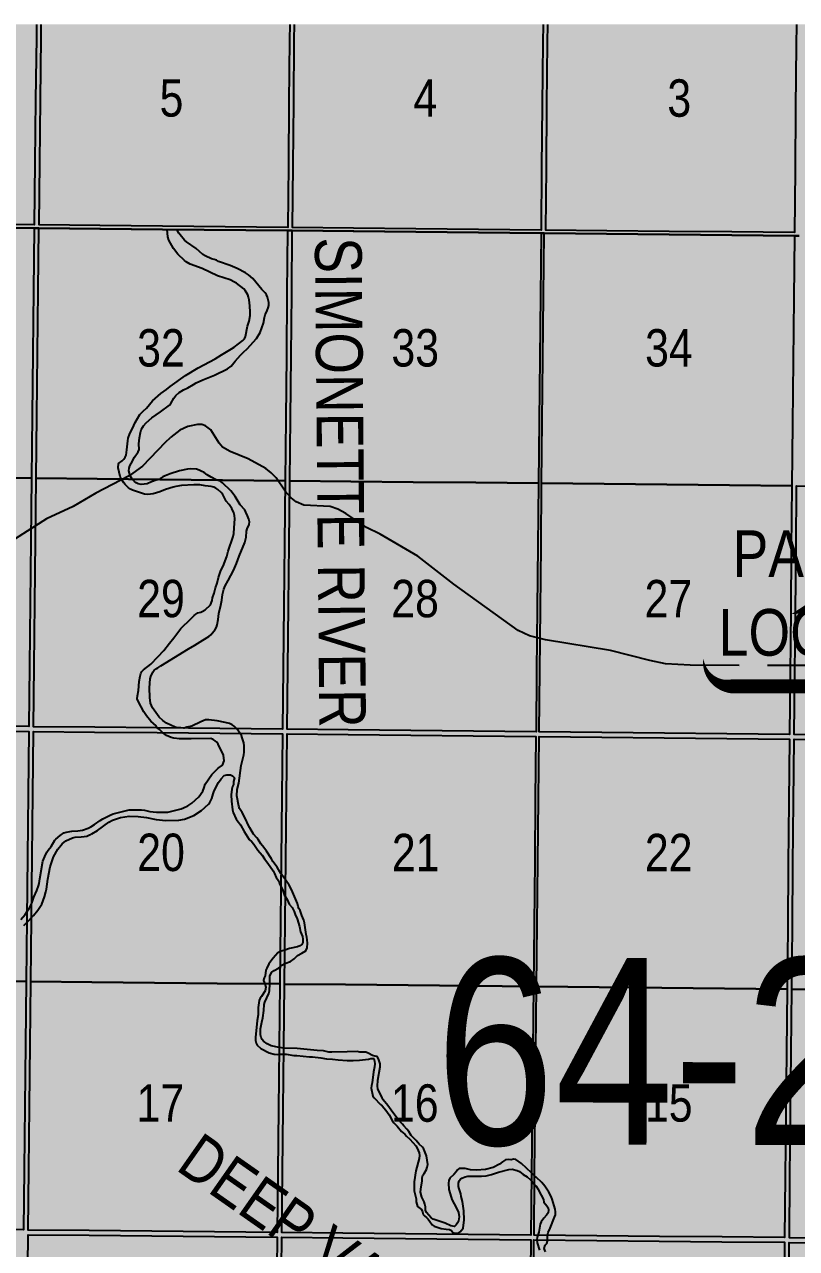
# Model space of a CAD drawing. Extents: x 506959 to 509328, y 6024157 to 6025982.
# Drawn here: x 507671.8 to 507837.1, y 6024633.7 to 6024895.9 of the extents above; entities that cross this region are included whole.
import ezdxf
from ezdxf.enums import TextEntityAlignment as Align

# ---------------------------------------------------------------- set-up
doc = ezdxf.new("R2010")
doc.units = 0
doc.header["$LTSCALE"] = 5
doc.linetypes.add('DASHED2', pattern=[9.525, 6.35, -3.175])
for name, color, linetype in [('CG-NOTES', 7, 'Continuous'), ('Quarters', 8, 'Continuous'), ('RoadSeg', 57, 'DASHED2'), ('T-WATER', 160, 'Continuous'), ('T-WATER-T', 170, 'Continuous'), ('Townships', 57, 'Continuous')]:
    doc.layers.add(name, color=color, linetype=linetype)
doc.layers.add('ROUTE-MAP-BACKGROUND-H', color=7, linetype='Continuous', true_color=0xf0ebff)
doc.styles.add('120', font='ARIALN.TTF', dxfattribs={"height": 13})
doc.styles.add('80', font='ARIALN.TTF', dxfattribs={"height": 10})
doc.styles.add('TXT', font='ARIALN.TTF', dxfattribs={"height": 0.2})

# ---------------------------------------------------------------- blocks, each defined once
blk = doc.blocks.new('*U415')
h = blk.add_hatch(color=255)
edge = h.paths.add_edge_path()
edge.add_line((-26.5, -20), (26.5, -20))
edge.add_arc((26.5, -14), 6, 270, 360)
edge.add_line((32.5, -14), (32.5, 12.5))
edge.add_arc((26.5, 12.5), 6, 0, 90)
edge.add_line((26.5, 18.5), (-26.5, 18.5))
edge.add_arc((-26.5, 12.5), 6, 90, 180)
edge.add_line((-32.5, 12.5), (-32.5, -14))
edge.add_arc((-26.5, -14), 6, 180, 270)
at = {"color": 14, "flags": 128}
blk.add_lwpolyline([(-26.5, -20, 3, 3, 0), (26.5, -20, 3, 3, 0.414214), (32.5, -14, 3, 3, 0), (32.5, 12.5, 3, 0, 0.414214), (26.5, 18.5, 0, 0, 0), (-26.5, 18.5, 0, 0, 0.414214), (-32.5, 12.5, 0, 0, 0), (-32.5, -14, 0, 3, 0.414214)], format="xyseb", close=True, dxfattribs=at)
blk.add_lwpolyline([(-13.67, -4.53, 0, 7.5, 0), (0, 0, 0, 0, 0)], format="xyseb", dxfattribs=at)
at = {"color": 14, "style": '80'}
blk.add_attdef('ENTER_TEXT_001', (-35.99, -5), '', height=10, dxfattribs=at)

msp = doc.modelspace()

# ---------------------------------------------------------------- hatches: boundary and pattern name
at = {"layer": 'ROUTE-MAP-BACKGROUND-H'}
h = msp.add_hatch(color=256, dxfattribs=at)
h.dxf.hatch_style = 1
h.paths.add_polyline_path([(507473.89, 6024895.85), (508096.49, 6024895.85), (508096.49, 6024157.58), (507473.89, 6024157.58)])

# ---------------------------------------------------------------- linework, layer by layer
at = {"layer": 'Quarters'}
for points in [[(507674.34, 6024895.85), (507674.31, 6024893.09), (507674.16, 6024879.7), (507674.02, 6024866.31), (507673.88, 6024852.92), (507660.48, 6024853.06), (507647.09, 6024853.19), (507633.69, 6024853.33), (507620.63, 6024853.46), (507620.78, 6024866.85), (507620.93, 6024880.24), (507621.08, 6024893.63), (507621.1, 6024895.85)], [(507728.58, 6024895.85), (507728.54, 6024892.54), (507728.41, 6024879.15), (507728.27, 6024865.76), (507728.13, 6024852.37), (507714.73, 6024852.51), (507701.34, 6024852.64), (507687.94, 6024852.78), (507674.88, 6024852.91), (507675.03, 6024866.3), (507675.17, 6024879.69), (507675.31, 6024893.08), (507675.34, 6024895.85)], [(507782.82, 6024895.85), (507782.78, 6024891.99), (507782.65, 6024878.6), (507782.51, 6024865.21), (507782.38, 6024851.82), (507768.98, 6024851.96), (507755.59, 6024852.09), (507742.19, 6024852.23), (507729.13, 6024852.36), (507729.27, 6024865.75), (507729.41, 6024879.14), (507729.55, 6024892.53), (507729.58, 6024895.85)], [(507837.06, 6024895.85), (507837.01, 6024891.44), (507836.88, 6024878.05), (507836.76, 6024864.66), (507836.63, 6024851.27), (507823.23, 6024851.41), (507809.84, 6024851.54), (507796.44, 6024851.68), (507783.38, 6024851.81), (507783.52, 6024865.2), (507783.65, 6024878.59), (507783.78, 6024891.98), (507783.82, 6024895.85)]]:
    msp.add_lwpolyline(points, dxfattribs=at)
for points in [[(507673.44, 6024812.07), (507673.3, 6024798.68), (507659.9, 6024798.82), (507646.5, 6024798.95), (507633.1, 6024799.09), (507620.03, 6024799.22), (507620.18, 6024812.62), (507620.33, 6024826.01), (507620.48, 6024839.4), (507620.62, 6024852.79), (507633.68, 6024852.66), (507647.08, 6024852.52), (507660.48, 6024852.39), (507673.87, 6024852.25), (507673.73, 6024838.86), (507673.58, 6024825.47), (507673.44, 6024812.07)], [(507727.7, 6024811.52), (507727.56, 6024798.13), (507714.16, 6024798.27), (507700.76, 6024798.4), (507687.36, 6024798.54), (507674.3, 6024798.67), (507674.44, 6024812.06), (507674.59, 6024825.46), (507674.73, 6024838.85), (507674.87, 6024852.24), (507687.94, 6024852.11), (507701.33, 6024851.97), (507714.73, 6024851.84), (507728.12, 6024851.7), (507727.98, 6024838.31), (507727.84, 6024824.91), (507727.7, 6024811.52)], [(507781.97, 6024810.97), (507781.83, 6024797.58), (507768.43, 6024797.72), (507755.03, 6024797.85), (507741.63, 6024797.99), (507728.57, 6024798.12), (507728.71, 6024811.51), (507728.85, 6024824.9), (507728.99, 6024838.3), (507729.12, 6024851.69), (507742.18, 6024851.56), (507755.58, 6024851.42), (507768.98, 6024851.29), (507782.37, 6024851.15), (507782.24, 6024837.76), (507782.1, 6024824.37), (507781.97, 6024810.97)], [(507836.23, 6024810.42), (507836.1, 6024797.03), (507822.7, 6024797.17), (507809.3, 6024797.3), (507795.9, 6024797.44), (507782.5, 6024797.58), (507782.63, 6024810.97), (507782.77, 6024824.36), (507782.9, 6024837.75), (507783.04, 6024851.15), (507796.43, 6024851.01), (507809.83, 6024850.87), (507823.23, 6024850.74), (507836.62, 6024850.6), (507836.49, 6024837.21), (507836.36, 6024823.82), (507836.23, 6024810.42)], [(507672.86, 6024758.51), (507672.72, 6024745.45), (507659.32, 6024745.58), (507645.92, 6024745.72), (507632.51, 6024745.86), (507619.44, 6024745.99), (507619.59, 6024759.05), (507619.74, 6024772.44), (507619.88, 6024785.83), (507620.03, 6024799.22), (507633.1, 6024799.09), (507646.5, 6024798.95), (507659.9, 6024798.82), (507673.3, 6024798.68), (507673.15, 6024785.29), (507673.01, 6024771.9), (507672.86, 6024758.51)], [(507727.15, 6024757.96), (507727.01, 6024744.9), (507713.61, 6024745.03), (507700.2, 6024745.17), (507686.8, 6024745.31), (507673.73, 6024745.44), (507673.87, 6024758.49), (507674.01, 6024771.89), (507674.16, 6024785.28), (507674.3, 6024798.67), (507687.36, 6024798.54), (507700.76, 6024798.4), (507714.16, 6024798.27), (507727.56, 6024798.13), (507727.42, 6024784.74), (507727.28, 6024771.35), (507727.15, 6024757.96)], [(507781.43, 6024757.41), (507781.3, 6024744.35), (507767.89, 6024744.49), (507754.49, 6024744.62), (507741.08, 6024744.76), (507728.01, 6024744.89), (507728.15, 6024757.95), (507728.29, 6024771.34), (507728.43, 6024784.73), (507728.57, 6024798.12), (507741.63, 6024797.99), (507755.03, 6024797.85), (507768.43, 6024797.72), (507781.83, 6024797.58), (507781.7, 6024784.19), (507781.56, 6024770.8), (507781.43, 6024757.41)], [(507835.71, 6024756.86), (507835.59, 6024743.8), (507822.18, 6024743.94), (507808.78, 6024744.07), (507795.37, 6024744.21), (507781.96, 6024744.34), (507782.1, 6024757.4), (507782.23, 6024770.79), (507782.37, 6024784.18), (507782.5, 6024797.58), (507795.9, 6024797.44), (507809.3, 6024797.3), (507822.7, 6024797.17), (507836.1, 6024797.03), (507835.97, 6024783.64), (507835.84, 6024770.25), (507835.71, 6024756.86)], [(507890, 6024756.31), (507889.88, 6024743.26), (507876.47, 6024743.39), (507863.07, 6024743.53), (507849.66, 6024743.66), (507836.59, 6024743.79), (507836.72, 6024756.85), (507836.85, 6024770.24), (507836.98, 6024783.63), (507837.11, 6024797.02), (507850.17, 6024796.89), (507863.57, 6024796.75), (507876.97, 6024796.62), (507890.37, 6024796.49), (507890.25, 6024783.09), (507890.12, 6024769.7), (507890, 6024756.31)], [(507672.28, 6024704.27), (507672.14, 6024690.88), (507658.73, 6024691.01), (507645.32, 6024691.15), (507631.91, 6024691.29), (507618.84, 6024691.42), (507618.99, 6024704.81), (507619.14, 6024718.2), (507619.28, 6024731.59), (507619.43, 6024744.99), (507632.5, 6024744.85), (507645.91, 6024744.72), (507659.31, 6024744.58), (507672.71, 6024744.44), (507672.57, 6024731.05), (507672.43, 6024717.66), (507672.28, 6024704.27)], [(507726.58, 6024703.72), (507726.44, 6024690.33), (507713.03, 6024690.46), (507699.63, 6024690.6), (507686.22, 6024690.73), (507673.14, 6024690.87), (507673.29, 6024704.26), (507673.43, 6024717.65), (507673.57, 6024731.04), (507673.72, 6024744.43), (507686.79, 6024744.3), (507700.19, 6024744.17), (507713.6, 6024744.03), (507727, 6024743.89), (507726.86, 6024730.5), (507726.72, 6024717.11), (507726.58, 6024703.72)], [(507780.88, 6024703.17), (507780.75, 6024689.78), (507767.34, 6024689.92), (507753.93, 6024690.05), (507740.52, 6024690.19), (507727.45, 6024690.32), (507727.59, 6024703.71), (507727.73, 6024717.1), (507727.86, 6024730.49), (507728, 6024743.88), (507741.07, 6024743.75), (507754.48, 6024743.62), (507767.88, 6024743.48), (507781.29, 6024743.35), (507781.15, 6024729.96), (507781.02, 6024716.56), (507780.88, 6024703.17)], [(507835.19, 6024702.62), (507835.06, 6024689.23), (507821.65, 6024689.37), (507808.24, 6024689.5), (507794.83, 6024689.64), (507781.42, 6024689.77), (507781.55, 6024703.17), (507781.69, 6024716.56), (507781.82, 6024729.95), (507781.95, 6024743.34), (507795.36, 6024743.2), (507808.77, 6024743.07), (507822.17, 6024742.93), (507835.58, 6024742.8), (507835.45, 6024729.41), (507835.32, 6024716.02), (507835.19, 6024702.62)], [(507889.49, 6024702.08), (507889.37, 6024688.69), (507875.96, 6024688.82), (507862.55, 6024688.96), (507849.14, 6024689.09), (507836.06, 6024689.22), (507836.19, 6024702.61), (507836.32, 6024716.01), (507836.45, 6024729.4), (507836.58, 6024742.79), (507849.65, 6024742.66), (507863.06, 6024742.52), (507876.46, 6024742.39), (507889.87, 6024742.25), (507889.74, 6024728.86), (507889.62, 6024715.47), (507889.49, 6024702.08)], [(507671.71, 6024650.7), (507671.57, 6024637.64), (507658.16, 6024637.78), (507644.74, 6024637.92), (507631.33, 6024638.05), (507618.25, 6024638.19), (507618.4, 6024651.24), (507618.54, 6024664.64), (507618.69, 6024678.03), (507618.84, 6024691.42), (507631.91, 6024691.29), (507645.32, 6024691.15), (507658.73, 6024691.01), (507672.14, 6024690.88), (507672, 6024677.48), (507671.85, 6024664.09), (507671.71, 6024650.7)], [(507726.03, 6024650.15), (507725.89, 6024637.09), (507712.48, 6024637.23), (507699.06, 6024637.36), (507685.65, 6024637.5), (507672.57, 6024637.63), (507672.71, 6024650.69), (507672.86, 6024664.08), (507673, 6024677.47), (507673.14, 6024690.87), (507686.22, 6024690.73), (507699.63, 6024690.6), (507713.03, 6024690.46), (507726.44, 6024690.33), (507726.3, 6024676.94), (507726.16, 6024663.54), (507726.03, 6024650.15)], [(507780.34, 6024649.61), (507780.21, 6024636.55), (507766.8, 6024636.68), (507753.39, 6024636.82), (507739.97, 6024636.95), (507726.89, 6024637.08), (507727.03, 6024650.14), (507727.17, 6024663.53), (507727.31, 6024676.93), (507727.45, 6024690.32), (507740.52, 6024690.19), (507753.93, 6024690.05), (507767.34, 6024689.92), (507780.75, 6024689.78), (507780.61, 6024676.39), (507780.48, 6024663), (507780.34, 6024649.61)], [(507834.67, 6024649.06), (507834.54, 6024636), (507821.13, 6024636.14), (507807.71, 6024636.27), (507794.3, 6024636.41), (507780.88, 6024636.54), (507781.01, 6024649.6), (507781.15, 6024662.99), (507781.28, 6024676.38), (507781.42, 6024689.77), (507794.83, 6024689.64), (507808.24, 6024689.5), (507821.65, 6024689.37), (507835.06, 6024689.23), (507834.93, 6024675.84), (507834.8, 6024662.45), (507834.67, 6024649.06)], [(507889, 6024648.51), (507888.88, 6024635.46), (507875.46, 6024635.59), (507862.04, 6024635.73), (507848.63, 6024635.86), (507835.55, 6024635.99), (507835.67, 6024649.05), (507835.8, 6024662.44), (507835.93, 6024675.83), (507836.06, 6024689.22), (507849.14, 6024689.09), (507862.55, 6024688.96), (507875.96, 6024688.82), (507889.37, 6024688.69), (507889.25, 6024675.3), (507889.12, 6024661.9), (507889, 6024648.51)], [(507725.46, 6024595.92), (507725.32, 6024582.52), (507711.91, 6024582.66), (507698.49, 6024582.79), (507685.07, 6024582.93), (507671.99, 6024583.06), (507672.13, 6024596.45), (507672.27, 6024609.84), (507672.42, 6024623.24), (507672.56, 6024636.63), (507685.64, 6024636.5), (507699.05, 6024636.36), (507712.47, 6024636.23), (507725.88, 6024636.09), (507725.74, 6024622.7), (507725.6, 6024609.31), (507725.46, 6024595.92)], [(507779.8, 6024595.37), (507779.66, 6024581.98), (507766.24, 6024582.11), (507752.83, 6024582.25), (507739.41, 6024582.38), (507726.33, 6024582.51), (507726.47, 6024595.91), (507726.61, 6024609.3), (507726.74, 6024622.69), (507726.88, 6024636.08), (507739.96, 6024635.95), (507753.38, 6024635.81), (507766.79, 6024635.68), (507780.2, 6024635.55), (507780.07, 6024622.15), (507779.93, 6024608.76), (507779.8, 6024595.37)], [(507834.15, 6024594.83), (507834.02, 6024581.43), (507820.59, 6024581.57), (507807.17, 6024581.7), (507793.75, 6024581.84), (507780.33, 6024581.97), (507780.47, 6024595.36), (507780.6, 6024608.76), (507780.74, 6024622.15), (507780.87, 6024635.54), (507794.29, 6024635.4), (507807.7, 6024635.27), (507821.12, 6024635.13), (507834.53, 6024635), (507834.4, 6024621.61), (507834.27, 6024608.22), (507834.15, 6024594.83)], [(507888.49, 6024594.28), (507888.37, 6024580.89), (507874.95, 6024581.02), (507861.53, 6024581.16), (507848.11, 6024581.29), (507835.02, 6024581.42), (507835.15, 6024594.82), (507835.28, 6024608.21), (507835.41, 6024621.6), (507835.54, 6024634.99), (507848.62, 6024634.86), (507862.03, 6024634.72), (507875.45, 6024634.59), (507888.87, 6024634.45), (507888.74, 6024621.06), (507888.62, 6024607.67), (507888.49, 6024594.28)]]:
    msp.add_lwpolyline(points, close=True, dxfattribs=at)
at = {"layer": 'RoadSeg'}
msp.add_line((507701.88, 6024806.31), (507703.11, 6024807.44), dxfattribs=at)
for points in [[(507862.62, 6024758.53), (507824.79, 6024758.52), (507814.3, 6024758.62), (507809.04, 6024758.92), (507805.67, 6024759.62), (507797.22, 6024761.76), (507783.36, 6024764.02), (507779.93, 6024764.92), (507777.5, 6024766.02), (507763.68, 6024775.97), (507755.99, 6024781.97), (507747.9, 6024786.7), (507744.97, 6024788.13), (507740.57, 6024791.13), (507738.87, 6024792.02), (507737.24, 6024792.59), (507731.58, 6024792.92), (507729.95, 6024793.62), (507728.88, 6024794.49), (507727.59, 6024795.92), (507725.65, 6024798.72), (507724.62, 6024799.85), (507723.46, 6024800.72), (507719.69, 6024802.85), (507715.8, 6024804.41), (507714.17, 6024805.35), (507713.43, 6024806.18), (507711.7, 6024809.01), (507710.54, 6024809.91), (507709.77, 6024810.14), (507708.84, 6024810.17), (507706.74, 6024809.71), (507705.01, 6024808.94), (507703.11, 6024807.44)], [(507701.88, 6024806.31), (507697.02, 6024801.28), (507694.19, 6024799.18), (507687.03, 6024795.49), (507682.2, 6024792.59), (507676.47, 6024789.96), (507666.35, 6024783.53)]]:
    msp.add_lwpolyline(points, dxfattribs=at)
at = {"layer": 'T-WATER', "linetype": 'Continuous'}
for points in [[(507670.98, 6024704.11), (507671.94, 6024705.21), (507672.3, 6024705.77), (507672.74, 6024706.5), (507673.32, 6024707.63), (507673.75, 6024708.94), (507674.39, 6024710.36), (507674.77, 6024711.36), (507674.93, 6024711.87), (507675.06, 6024712.83), (507675.71, 6024716.62), (507675.89, 6024717.15), (507676.12, 6024717.62), (507676.57, 6024718.6), (507676.83, 6024719.01), (507677.46, 6024719.79), (507678.26, 6024721.11), (507678.45, 6024721.33), (507679.4, 6024722.14), (507680.21, 6024722.68), (507680.68, 6024722.88), (507681.89, 6024723.08), (507683.2, 6024723.14), (507684.22, 6024723.28), (507685.43, 6024723.69), (507685.97, 6024723.96), (507686.76, 6024724.47), (507687.95, 6024725.36), (507688.57, 6024725.72), (507690.23, 6024726.58), (507690.74, 6024726.8), (507694.16, 6024727.6), (507695.49, 6024727.66), (507696.83, 6024727.65), (507697.46, 6024727.56), (507698.58, 6024727.31), (507700.01, 6024727.13), (507702.45, 6024727.16), (507705.29, 6024727.86), (507705.81, 6024728.04), (507706.75, 6024728.49), (507707.64, 6024729.03), (507709.08, 6024730.41), (507709.94, 6024731.63), (507710.24, 6024732.39), (507710.49, 6024733.1), (507711.9, 6024735.19), (507712.23, 6024735.59), (507713.27, 6024736.58), (507714.15, 6024737.23), (507714.55, 6024738.1), (507714.4, 6024739.35), (507713.23, 6024741.68), (507712.94, 6024742.11), (507712.6, 6024742.44), (507712.16, 6024742.7), (507711.68, 6024742.9), (507707.44, 6024742.85), (507704.94, 6024742.82), (507703.75, 6024743), (507703.18, 6024743.13), (507702.18, 6024743.54), (507701.41, 6024744.15), (507700.71, 6024744.87), (507700.2, 6024745.17), (507699.99, 6024745.61), (507698.86, 6024746.62), (507697.89, 6024747.8), (507697.33, 6024748.6), (507696.09, 6024750.91), (507695.9, 6024751.44), (507695.96, 6024752.06), (507696.18, 6024753.22), (507696.33, 6024755.12), (507696.54, 6024756.3), (507696.69, 6024756.84), (507696.91, 6024757.28), (507697.22, 6024757.63), (507698.81, 6024758.87), (507700.36, 6024760.38), (507701.61, 6024761.73), (507702.79, 6024763.34), (507703.77, 6024764.45), (507705.27, 6024766.44), (507705.93, 6024767.21), (507706.69, 6024767.83), (507708.07, 6024769.25), (507708.47, 6024769.55), (507708.92, 6024769.82), (507709.51, 6024769.95), (507709.85, 6024770.1), (507710.44, 6024770.44), (507711.59, 6024771.51), (507711.95, 6024772.44), (507712.03, 6024773.02), (507712.38, 6024774.07), (507712.66, 6024775.21), (507713.02, 6024776.18), (507713.03, 6024776.22), (507713.33, 6024777.4), (507713.85, 6024778.89), (507714.29, 6024779.85), (507715.07, 6024781.93), (507715.37, 6024783.04), (507716.48, 6024786.18), (507716.59, 6024786.79), (507716.7, 6024788.05), (507716.78, 6024790), (507716.74, 6024790.71), (507716.63, 6024791.26), (507716.18, 6024792.17), (507715.62, 6024793), (507714.96, 6024793.75), (507714.22, 6024795.16), (507713.91, 6024795.58), (507713.2, 6024796.25), (507712.77, 6024796.52), (507712.29, 6024796.75), (507711.76, 6024796.91), (507710.48, 6024797.01), (507709.34, 6024797.24), (507708.01, 6024797.22), (507705.38, 6024797.08), (507704.17, 6024796.9), (507703.62, 6024796.75), (507702, 6024796.23), (507700.74, 6024795.72), (507699.34, 6024795.33), (507698.78, 6024795.23), (507698.13, 6024795.2), (507697.5, 6024795.27), (507696.62, 6024795.5), (507694.92, 6024796.1), (507694.46, 6024796.32), (507694.04, 6024796.62), (507693.34, 6024797.31), (507693.02, 6024797.7), (507692.52, 6024798.49), (507692.26, 6024799.03), (507691.8, 6024800.86), (507691.89, 6024801.84), (507692.71, 6024802.4), (507693.03, 6024802.76), (507693.32, 6024803.18), (507693.54, 6024803.63), (507693.7, 6024804.71), (507693.88, 6024806.69), (507694, 6024807.24), (507694.34, 6024808.26), (507694.87, 6024809.33), (507695.49, 6024810.57), (507696.5, 6024812.32), (507697.16, 6024813.03), (507697.88, 6024813.67), (507699.15, 6024815.21), (507700.96, 6024816.81), (507702.21, 6024817.67), (507702.94, 6024818.28), (507706.26, 6024820.69), (507708.95, 6024822.28), (507712.58, 6024824.24), (507713.93, 6024825.06), (507716.13, 6024826.36), (507716.69, 6024826.76), (507718.56, 6024828.17), (507718.89, 6024828.55), (507719.07, 6024829.03), (507719.55, 6024831.24), (507719.87, 6024832.33), (507720.07, 6024833.54), (507720.09, 6024834.21), (507720.03, 6024835.61), (507719.88, 6024836.88), (507719.76, 6024837.47), (507719.58, 6024837.94), (507719.04, 6024838.85), (507718.71, 6024839.21), (507717.17, 6024840.45), (507716.74, 6024840.69), (507715.78, 6024841.14), (507713.07, 6024842), (507709.82, 6024843.57), (507707.27, 6024844.49), (507706.4, 6024845.01), (507706.01, 6024845.32), (507704.62, 6024846.68), (507703.68, 6024847.85), (507702.68, 6024849.69), (507702.5, 6024850.34), (507702.3, 6024851.96)], [(507700.34, 6024758.07), (507700.95, 6024758.45), (507706.87, 6024762.15), (507708.24, 6024762.91), (507709.96, 6024763.96), (507711.28, 6024764.79), (507711.68, 6024765.11), (507712.35, 6024765.87), (507712.63, 6024766.28), (507712.87, 6024766.76), (507713.04, 6024767.29), (507713.27, 6024768.41), (507713.35, 6024769.03), (507713.37, 6024769.71), (507713.79, 6024771.48), (507714.01, 6024772.53), (507714.16, 6024773.78), (507714.45, 6024774.91), (507714.76, 6024775.65), (507715.35, 6024776.75), (507716.56, 6024778.93), (507717.2, 6024780.42), (507717.71, 6024782), (507718.93, 6024784.93), (507719.09, 6024785.47), (507719.22, 6024786.02), (507719.29, 6024787.29), (507719.45, 6024787.84), (507719.87, 6024788.76), (507719.93, 6024789.35), (507719.8, 6024789.9), (507719.51, 6024790.6), (507719.19, 6024791.4), (507718.93, 6024791.86), (507717.96, 6024792.99), (507716.89, 6024794.73), (507715.98, 6024795.95), (507714.14, 6024797.71), (507713.73, 6024798.01), (507712.96, 6024798.28), (507712.68, 6024798.38), (507711.75, 6024798.87), (507710.89, 6024799.41), (507710.27, 6024799.86), (507709.63, 6024800.21), (507709.14, 6024800.42), (507708.61, 6024800.57), (507707.36, 6024800.65), (507706.69, 6024800.62), (507704.99, 6024800.27), (507702.95, 6024799.61), (507701.86, 6024799.19), (507701.39, 6024798.96), (507700.94, 6024798.71), (507700.76, 6024798.4), (507699.94, 6024798.28), (507698.95, 6024797.9), (507698.03, 6024797.47), (507697.42, 6024797.37), (507696.74, 6024797.35), (507696.14, 6024797.43), (507695.69, 6024797.66), (507695.33, 6024797.96), (507694.86, 6024798.46), (507694.41, 6024799.15), (507694.1, 6024800.22), (507694.18, 6024800.84), (507694.36, 6024801.34), (507694.65, 6024801.84), (507695.33, 6024803.14), (507696.13, 6024804.35), (507696.36, 6024804.81), (507696.28, 6024806.03), (507696.41, 6024807.28), (507696.64, 6024808.44), (507696.79, 6024809), (507697.01, 6024809.52), (507697.27, 6024809.91), (507697.86, 6024810.56), (507699.05, 6024811.61), (507700.92, 6024812.89), (507702.79, 6024814.29), (507703.1, 6024814.68), (507703.72, 6024815.78), (507704.2, 6024816.36), (507704.91, 6024817.06), (507705.8, 6024817.58), (507706.75, 6024818.01), (507707.99, 6024818.75), (507708.55, 6024819.09), (507709.96, 6024819.76), (507712.43, 6024820.73), (507715.22, 6024822.08), (507716.01, 6024822.68), (507716.86, 6024823.72), (507718.05, 6024825.01), (507718.68, 6024825.69), (507719.42, 6024826.36), (507721.46, 6024828.56), (507722.21, 6024829.89), (507722.61, 6024830.87), (507722.93, 6024831.86), (507723.16, 6024833.1), (507723.32, 6024833.68), (507723.76, 6024834.62), (507723.96, 6024835.19), (507724.07, 6024835.68), (507724.08, 6024836.31), (507723.82, 6024837.48), (507723.58, 6024837.97), (507723.3, 6024838.38), (507722.59, 6024839.11), (507720.69, 6024841.43), (507719.77, 6024842.2), (507719.08, 6024842.63), (507717.28, 6024843.61), (507715.81, 6024844.21), (507713.3, 6024845.11), (507712.88, 6024845.37), (507712.37, 6024845.53), (507711.8, 6024845.63), (507710.46, 6024846.3), (507709.98, 6024846.57), (507708.51, 6024847.87), (507706.46, 6024849.31), (507706.07, 6024849.65), (507705.11, 6024850.77), (507704.83, 6024851.16), (507704.39, 6024851.94)], [(507783.36, 6024632.97), (507783.05, 6024633.7), (507783.26, 6024634.41), (507783.63, 6024634.73), (507783.78, 6024635.24), (507783.78, 6024635.51), (507783.79, 6024636.51), (507783.88, 6024637.1), (507784.31, 6024638.04), (507785.29, 6024640.42), (507785.45, 6024640.92), (507785.49, 6024641.51), (507785.37, 6024642.1), (507784.73, 6024644.25), (507784.53, 6024644.78), (507784.04, 6024645.77), (507783.19, 6024647.01), (507782.58, 6024647.81), (507781.34, 6024648.92), (507781.01, 6024649.24), (507780.35, 6024649.86), (507778.21, 6024651.9), (507776.98, 6024652.74), (507776.48, 6024652.8), (507775.95, 6024652.66), (507775.35, 6024652.75), (507774.77, 6024652.66), (507774.12, 6024652.21), (507773.48, 6024651.77), (507772.11, 6024651.06), (507770.48, 6024650.59), (507768.54, 6024650.48), (507767.25, 6024650.56), (507766.11, 6024650.78), (507765.52, 6024650.84), (507765.12, 6024650.83), (507764.85, 6024650.83), (507764.47, 6024650.52), (507764.23, 6024650.09), (507763.69, 6024649.54), (507762.87, 6024648.71), (507762.65, 6024648.26), (507762.58, 6024647.67), (507762.65, 6024646.32), (507763.11, 6024644.7), (507763.31, 6024644.2), (507763.75, 6024643.22), (507764.51, 6024641.88), (507764.72, 6024641.39), (507764.86, 6024640.49), (507764.73, 6024639.59), (507764.51, 6024639.14), (507764.23, 6024638.73), (507763.87, 6024638.41), (507763.05, 6024638.54), (507761.84, 6024639.12), (507759.27, 6024639.98), (507758.84, 6024640.25), (507757.85, 6024641.41), (507757.64, 6024641.91), (507757.61, 6024642.58), (507757.5, 6024643.18), (507757.33, 6024643.69), (507757.18, 6024643.97), (507756.88, 6024644.65), (507756.58, 6024645.77), (507756.61, 6024646.39), (507756.9, 6024648.15), (507756.92, 6024648.8), (507757.04, 6024649.39), (507757.34, 6024649.75), (507757.83, 6024650.61), (507758.02, 6024651.09), (507758.11, 6024651.67), (507757.87, 6024653.49), (507757.6, 6024654.25), (507757.3, 6024654.97), (507757.01, 6024655.37), (507756.31, 6024656.05), (507755.65, 6024656.84), (507754.92, 6024657.51), (507754.6, 6024657.88), (507754.04, 6024658.75), (507753.61, 6024659.27), (507753.02, 6024659.94), (507752.74, 6024660.34), (507751.71, 6024661.41), (507750.28, 6024663.3), (507749.6, 6024664.29), (507748.58, 6024665.51), (507748.33, 6024665.93), (507747.45, 6024667.87), (507747.38, 6024668.48), (507747.42, 6024669.74), (507747.92, 6024672.58), (507747.9, 6024673.25), (507747.55, 6024674.32), (507747.32, 6024674.78), (507746.8, 6024674.85), (507746.27, 6024675.03), (507745.37, 6024675.53), (507744.89, 6024675.7), (507743.57, 6024675.75), (507743.04, 6024675.89), (507740.89, 6024675.81), (507737.57, 6024675.71), (507736.94, 6024675.75), (507735.82, 6024676.04), (507734.43, 6024676.08), (507730.19, 6024676.54), (507727.3, 6024676.62), (507726.3, 6024676.73), (507724.62, 6024677.05), (507723.71, 6024677.48), (507722.96, 6024678.06), (507722.67, 6024678.43), (507722.43, 6024678.88), (507722.28, 6024679.43), (507722.32, 6024680.7), (507722.57, 6024682.12), (507722.8, 6024683.08), (507723.05, 6024684.65), (507723.09, 6024685.93), (507723.25, 6024686.44), (507724.08, 6024688.32), (507724.23, 6024688.85), (507724.32, 6024690.35), (507724.32, 6024692.05), (507724.77, 6024692.88), (507725.24, 6024693.24), (507726.15, 6024693.72), (507726.48, 6024693.96), (507726.86, 6024694.34), (507727.49, 6024694.7), (507728.74, 6024695.18), (507729.55, 6024695.75), (507730.21, 6024696.45), (507731.15, 6024696.91), (507732.01, 6024697.43), (507732.32, 6024698.1), (507732.35, 6024699.1), (507732.31, 6024699.76), (507732.22, 6024700.38), (507732.07, 6024700.93), (507731.71, 6024703.4), (507731.56, 6024703.97), (507731.14, 6024704.98), (507730.82, 6024706.07), (507730.55, 6024706.48), (507730.35, 6024706.96), (507730.2, 6024707.58), (507730.05, 6024708.1), (507728.94, 6024710.59), (507728.42, 6024711.52), (507727.68, 6024712.64), (507726.69, 6024714), (507726.45, 6024714.36), (507726.14, 6024714.84), (507725.9, 6024715.34), (507724.96, 6024716.57), (507724.63, 6024717.13), (507723.61, 6024718.8), (507723.01, 6024719.6), (507722.35, 6024720.38), (507721.8, 6024721.27), (507721.49, 6024721.67), (507720.82, 6024722.43), (507720.02, 6024723.81), (507719.71, 6024724.26), (507719.07, 6024725.69), (507718.35, 6024727.06), (507718.07, 6024727.46), (507717.84, 6024727.91), (507717.65, 6024728.42), (507717.23, 6024730.6), (507717.3, 6024732.01), (507717.68, 6024733.38), (507718.15, 6024737.12), (507718.75, 6024739.38), (507718.83, 6024740.01), (507718.82, 6024741.34), (507718.75, 6024741.96), (507718.41, 6024743.06), (507718.21, 6024743.54), (507717.95, 6024743.99), (507717.22, 6024745), (507716.69, 6024745.53), (507716.25, 6024745.82), (507715.65, 6024746.1), (507714.72, 6024746.36), (507713.03, 6024746.68), (507711.21, 6024746.91), (507710.55, 6024746.88), (507709.54, 6024746.49), (507707.64, 6024745.59), (507706.52, 6024745.32), (507705.99, 6024745.11), (507705.83, 6024745.13), (507705.26, 6024745.2), (507704.61, 6024745.2), (507704.05, 6024745.32), (507703.08, 6024745.75), (507702.18, 6024746.22), (507701.38, 6024746.78), (507700.64, 6024747.46), (507700.24, 6024748), (507700.23, 6024748.01), (507699.15, 6024749.49), (507698.76, 6024750.49), (507698.59, 6024751.7), (507698.55, 6024753.76), (507698.66, 6024755.7), (507698.81, 6024756.22), (507699.27, 6024757.15), (507699.54, 6024757.53), (507699.94, 6024757.85), (507700.34, 6024758.07)], [(507671.61, 6024702.89), (507672.28, 6024703.53), (507672.7, 6024703.91), (507673.29, 6024704.57), (507673.72, 6024705.02), (507674.63, 6024706.17), (507675.22, 6024707.02), (507675.47, 6024707.46), (507676.05, 6024709), (507676.37, 6024710.05), (507676.5, 6024710.62), (507676.77, 6024712.77), (507677.28, 6024715.4), (507677.76, 6024716.93), (507678.02, 6024717.6), (507678.92, 6024719.21), (507679.83, 6024720.32), (507680.65, 6024720.97), (507682.03, 6024721.63), (507682.59, 6024721.75), (507683.89, 6024721.84), (507684.57, 6024721.9), (507685.12, 6024722.03), (507685.69, 6024722.26), (507685.96, 6024722.37), (507686.22, 6024722.52), (507687.44, 6024723.2), (507689.83, 6024724.98), (507690.62, 6024725.41), (507691.24, 6024725.66), (507692.32, 6024725.98), (507694.16, 6024726.28), (507696.09, 6024726.22), (507697.93, 6024725.96), (507699.99, 6024725.55), (507702.02, 6024725.37), (507704.79, 6024725.43), (507706, 6024725.61), (507708.02, 6024726.4), (507709.68, 6024727.52), (507711.14, 6024728.85), (507711.45, 6024729.21), (507711.92, 6024730.08), (507712.16, 6024731.03), (507712.39, 6024731.67), (507713.29, 6024733.52), (507713.88, 6024734.29), (507714.55, 6024734.98), (507715.08, 6024735.14), (507715.9, 6024735.16), (507716.33, 6024734.91), (507716.77, 6024734.47), (507716.56, 6024733.69), (507716.5, 6024733.09), (507716.3, 6024732.62), (507716.17, 6024732.06), (507716.05, 6024730.86), (507716.07, 6024729.49), (507716.29, 6024727.6), (507716.46, 6024727.04), (507717.11, 6024725.62), (507717.6, 6024724.98), (507718.01, 6024724.41), (507718.79, 6024723), (507719.87, 6024721.29), (507720.45, 6024720.77), (507720.9, 6024720.29), (507721.72, 6024719.01), (507722.69, 6024717.89), (507723.14, 6024717.15), (507723.86, 6024716.22), (507725.01, 6024714.56), (507725.29, 6024713.99), (507725.63, 6024713.14), (507725.97, 6024712.77), (507726.21, 6024712.33), (507726.39, 6024711.81), (507726.66, 6024711.23), (507726.88, 6024710.87), (507727.09, 6024710.38), (507727.44, 6024709.27), (507727.64, 6024708.98), (507728.01, 6024708.46), (507728.44, 6024707.45), (507729.06, 6024706.69), (507729.52, 6024705.85), (507729.7, 6024705.23), (507730.15, 6024704.31), (507730.64, 6024702.67), (507730.89, 6024701.47), (507731.27, 6024700.48), (507731.36, 6024699.9), (507731.35, 6024699.24), (507731.13, 6024698.77), (507730.75, 6024698.51), (507730.26, 6024698.26), (507728.51, 6024697.92), (507727.52, 6024697.57), (507726.52, 6024697.27), (507725.99, 6024696.98), (507725.01, 6024695.84), (507724.12, 6024694.65), (507723.64, 6024693.75), (507723.44, 6024693.26), (507723.29, 6024692.08), (507723.06, 6024691.63), (507723.03, 6024691.45), (507722.96, 6024691.08), (507723.22, 6024690.36), (507723.42, 6024689.63), (507723.31, 6024688.9), (507722.54, 6024687.65), (507722.24, 6024687.27), (507722.03, 6024686.83), (507721.84, 6024685.29), (507721.81, 6024683.71), (507721.6, 6024682.54), (507721.22, 6024678.89), (507721.21, 6024678.21), (507721.35, 6024677.63), (507721.61, 6024677.22), (507722.36, 6024676.53), (507724.19, 6024675.58), (507725.24, 6024675.28), (507725.86, 6024675.23), (507726.29, 6024675.31), (507727.29, 6024675.33), (507727.61, 6024675.33), (507727.78, 6024675.33), (507729.43, 6024674.98), (507730.06, 6024675), (507731.44, 6024674.89), (507732.78, 6024674.73), (507733.43, 6024674.72), (507735.23, 6024674.49), (507736.42, 6024674.29), (507737.73, 6024674.26), (507738.91, 6024674.09), (507740.86, 6024673.96), (507742.18, 6024673.94), (507743.53, 6024674.01), (507745.41, 6024674.25), (507745.93, 6024674.36), (507746.54, 6024674.34), (507746.7, 6024673.81), (507746.79, 6024673.21), (507746.75, 6024672.59), (507746.52, 6024671.49), (507746.21, 6024669.16), (507746.07, 6024668.62), (507745.99, 6024668.05), (507746.35, 6024666.33), (507746.64, 6024665.95), (507747.99, 6024664.54), (507748.34, 6024664.23), (507749.13, 6024663.31), (507749.88, 6024662.34), (507750.58, 6024660.98), (507750.88, 6024660.59), (507751.55, 6024659.88), (507752.47, 6024658.76), (507753.22, 6024658.14), (507753.6, 6024657.75), (507754.3, 6024657.11), (507754.93, 6024656.4), (507755.6, 6024655.64), (507755.85, 6024655.15), (507756.3, 6024654.19), (507756.36, 6024653.56), (507756.27, 6024652.98), (507755.57, 6024650.29), (507755.22, 6024647.99), (507755.18, 6024646.7), (507755.22, 6024646.03), (507755.61, 6024644.34), (507755.65, 6024643.64), (507755.95, 6024642.69), (507756.77, 6024642.01), (507757, 6024641.55), (507757.16, 6024640.99), (507757.47, 6024640.59), (507757.86, 6024640.28), (507758.2, 6024639.93), (507758.55, 6024639.46), (507759.05, 6024638.75), (507759.46, 6024638.46), (507761, 6024637.98), (507762.03, 6024637.81), (507762.8, 6024637.78), (507763.19, 6024637.5), (507763.51, 6024637.13), (507764.01, 6024636.96), (507764.64, 6024636.99), (507765.07, 6024637.24), (507765.68, 6024638.04), (507765.89, 6024639.83), (507765.83, 6024641.77), (507765.55, 6024643.71), (507765.28, 6024644.81), (507765.21, 6024645.4), (507764.86, 6024646.43), (507764.73, 6024646.99), (507764.72, 6024647.64), (507764.85, 6024648.17), (507765.14, 6024648.56), (507765.42, 6024648.72), (507765.44, 6024648.73), (507766.1, 6024649.03), (507766.69, 6024649.15), (507769.66, 6024649.2), (507770.6, 6024649.25), (507771.2, 6024649.35), (507771.77, 6024649.49), (507773.29, 6024650.04), (507775.46, 6024650.63), (507776.21, 6024650.66), (507777.28, 6024650.35), (507777.76, 6024650.15), (507778.52, 6024649.55), (507779.38, 6024649.03), (507780.13, 6024648.4), (507780.33, 6024648.17), (507780.69, 6024647.75), (507780.99, 6024647.34), (507781.07, 6024647.23), (507781.32, 6024647), (507781.7, 6024646.47), (507782.44, 6024645.12), (507782.87, 6024644.16), (507783, 6024643.61), (507783.61, 6024642.84), (507783.88, 6024642.41), (507784.01, 6024641.85), (507783.89, 6024641.29), (507783.55, 6024640.81), (507782.95, 6024640.18), (507782.37, 6024639.36), (507782.17, 6024638.89), (507781.89, 6024637.14), (507781.67, 6024636.53), (507781.56, 6024636.11), (507781.51, 6024635.53), (507781.54, 6024634.86), (507782.05, 6024633.31)]]:
    msp.add_lwpolyline(points, dxfattribs=at)
at = {"layer": 'Townships'}
for points in [[(507837.62, 6024850.59), (507836.62, 6024850.6), (507809.83, 6024850.87), (507783.04, 6024851.15), (507782.37, 6024851.15), (507755.58, 6024851.42), (507729.12, 6024851.69), (507728.12, 6024851.7), (507701.33, 6024851.97), (507674.87, 6024852.24), (507673.87, 6024852.25), (507647.08, 6024852.52), (507620.62, 6024852.79), (507619.62, 6024852.8), (507619.63, 6024853.47), (507619.92, 6024880.25), (507620.1, 6024895.85)], [(507647.08, 6024852.52), (507673.87, 6024852.25), (507674.87, 6024852.24), (507701.33, 6024851.97), (507728.12, 6024851.7), (507729.12, 6024851.69), (507755.58, 6024851.42), (507782.37, 6024851.15), (507783.04, 6024851.15), (507809.83, 6024850.87), (507836.62, 6024850.6), (507837.62, 6024850.59)]]:
    msp.add_lwpolyline(points, dxfattribs=at)

# ---------------------------------------------------------------- block references
at = {"layer": 'CG-NOTES'}
ref = msp.add_blockref('*U415', (507849.62, 6024774.07), dxfattribs=dict(at, xscale=0.99947138, yscale=0.99947138, zscale=0.99947138))
ref.add_attrib('ENTER_TEXT_001', 'PAD SITE', (507823.41, 6024777.49), dxfattribs={"layer": '0', "color": 14, "height": 9.995, "style": '80'})
ref.add_attrib('ENTER_TEXT_002', 'LOCATION', (507820.43, 6024760.65), dxfattribs={"layer": '0', "color": 14, "height": 9.995, "style": '80'})

# ---------------------------------------------------------------- texts
at = {"layer": 'RoadSeg', "style": '120'}
for s, height, p in [('5', 8, (507700.7, 6024876.12)), ('4', 8, (507755.07, 6024876.08)), ('3', 8, (507809.43, 6024876.1)), ('32', 8.004, (507695.9, 6024822.59)), ('33', 8.004, (507750.34, 6024822.59)), ('34', 8.004, (507804.66, 6024822.59)), ('29', 8.004, (507695.91, 6024768.9)), ('28', 8.004, (507750.31, 6024768.89)), ('27', 8.004, (507804.54, 6024768.86)), ('20', 8.004, (507695.92, 6024714.53)), ('21', 8.004, (507750.43, 6024714.49)), ('22', 8.004, (507804.61, 6024714.49)), ('17', 8.004, (507695.77, 6024660.82)), ('16', 8.004, (507750.25, 6024660.83)), ('15', 8.004, (507804.63, 6024660.85))]:
    msp.add_text(s, height=height, dxfattribs=at).set_placement(p)
msp.add_text('64-25-5', height=39.983, rotation=359.9576, dxfattribs=at).set_placement((507759.8, 6024655.92))
at = {"layer": 'T-WATER-T', "style": 'TXT'}
for s, rotation, p in [('SIMONETTE RIVER', 270.5281, (507734.43, 6024797.7)), ('DEEP VALLEY CREEK', 324.9899, (507753.22, 6024616.14))]:
    msp.add_text(s, height=10.0052, rotation=rotation, dxfattribs=at).set_placement(p, align=Align.CENTER)

doc.saveas('drawing.dxf')
